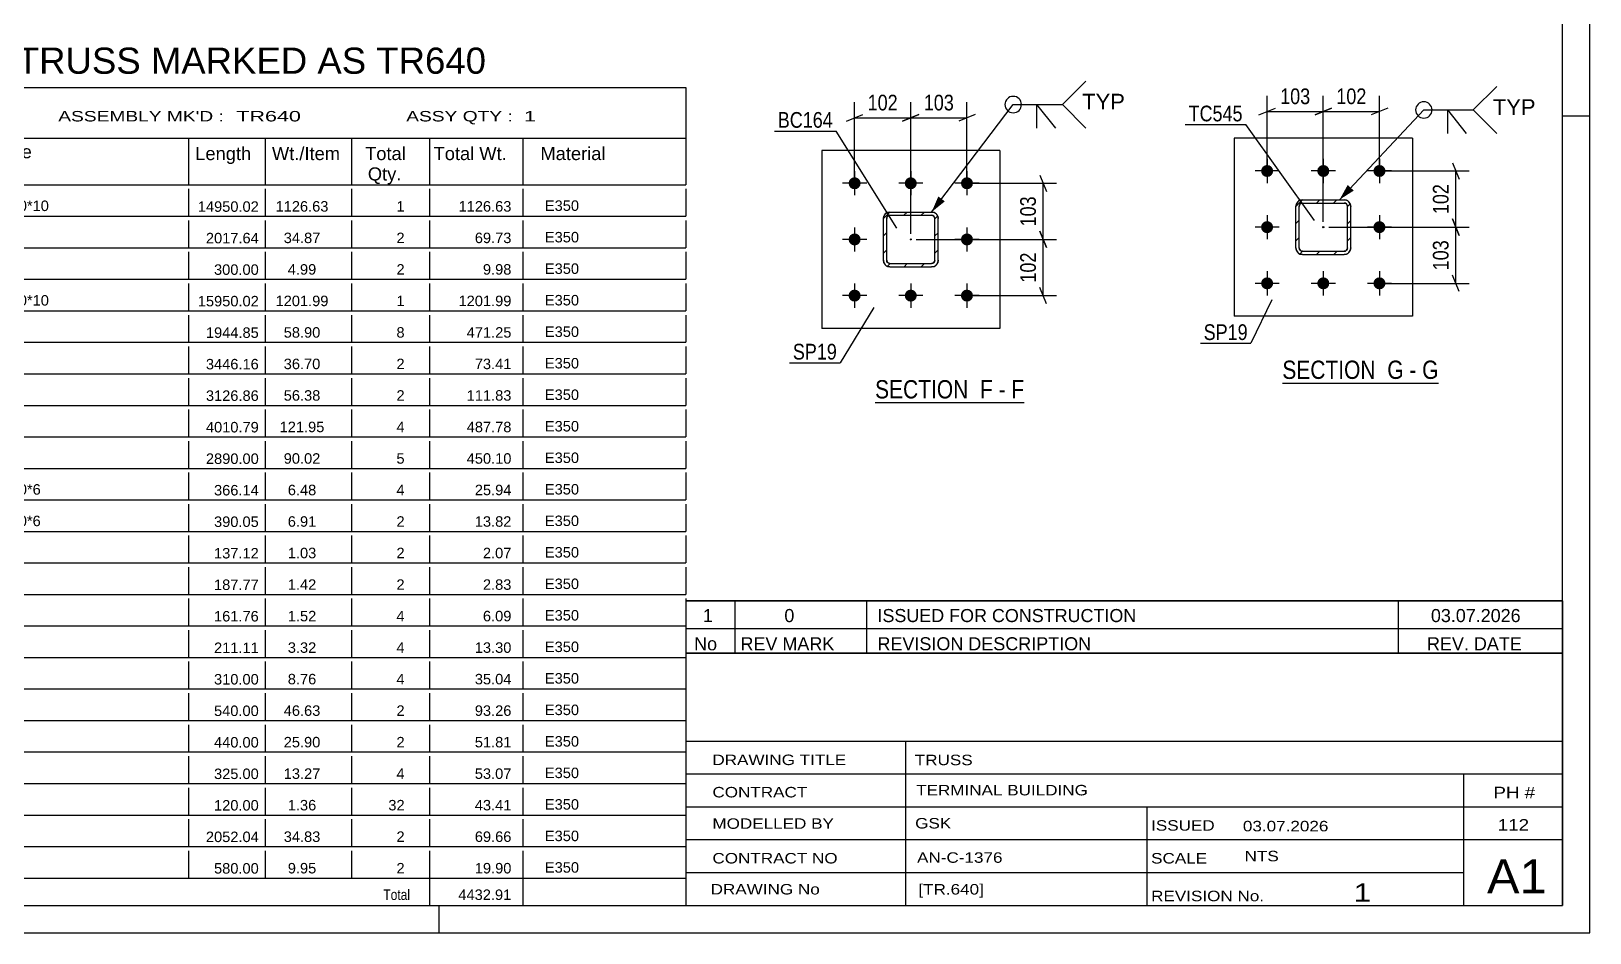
# Model space of a CAD drawing. Header units: millimetres. Extents: x -66 to 775, y -345 to 249.
# Drawn here: x 490.4 to 774.8, y -345 to -180.5 of the extents above; entities that cross this region are included whole.
import ezdxf

# ---------------------------------------------------------------- set-up
doc = ezdxf.new("R2010")
doc.units = ezdxf.units.MM
doc.linetypes.add('DXK_LINE_DOT2', pattern=[3.9198, 1.9599, -1.9599])
doc.linetypes.add('DXK_LINE_DOT3', pattern=[5.9187, 2.979, -0.9799, 0.9799, -0.9799])
doc.styles.add('Arial', font='ARIAL.TTF', dxfattribs={"height": 0.2})
doc.styles.add('Arial Bold', font='ARIALBD.TTF', dxfattribs={"height": 0.2})
doc.styles.add('Arial Narrow', font='ARIALN.TTF', dxfattribs={"height": 0.2})

# ---------------------------------------------------------------- blocks, each defined once
blk = doc.blocks.new('Unknown-761549502-25925')
at = {"color": 7, "linetype": 'Continuous'}
for p, q in [((609.82, -293.93), (609.82, -339.98)), ((609.82, -293.93), (769.82, -293.93)), ((769.82, -293.98), (769.82, -339.98)), ((609.82, -309.98), (769.82, -309.98)), ((649.96, -309.98), (649.96, -339.98)), ((609.82, -315.98), (769.82, -315.98)), ((751.82, -339.93), (751.82, -315.93)), ((609.82, -321.98), (769.82, -321.98)), ((693.96, -321.98), (693.96, -339.98)), ((609.82, -327.98), (769.82, -327.98)), ((609.82, -333.98), (751.82, -333.98)), ((609.82, -339.98), (769.82, -339.98))]:
    blk.add_line(p, q, dxfattribs=at)
at = {"color": 7, "style": 'Arial Narrow'}
for s, height, width, p in [('DRAWING TITLE', 1.9089, 1.425378, (614.7, -314.37)), ('TRUSS', 1.909, 1.425378, (651.63, -314.39)), ('CONTRACT', 1.909, 1.425378, (614.7, -320.27)), ('TERMINAL BUILDING', 1.9089, 1.425378, (651.88, -319.9)), ('MODELLED BY', 1.9089, 1.425378, (614.7, -326)), ('GSK', 1.909, 1.425378, (651.7, -325.94)), ('ISSUED', 1.909, 1.425378, (694.76, -326.34)), ('03.07.2026', 1.909, 1.425378, (711.51, -326.46)), ('CONTRACT NO', 1.9089, 1.425378, (614.7, -332.32)), ('AN-C-1376', 1.909, 1.425378, (652.05, -332.2)), ('SCALE', 1.909, 1.425378, (694.76, -332.33)), ('A1', 6.204, 1.25, (756.06, -337.78)), ('DRAWING No', 1.909, 1.425378, (614.38, -337.98)), ('[TR.640]', 1.909, 1.425378, (652.28, -337.99)), ('REVISION No.', 1.9089, 1.425378, (694.76, -339.21)), ('1', 3.34, 1.5, (731.73, -339.3))]:
    blk.add_text(s, height=height, dxfattribs=dict(at, width=width)).set_placement(p)
at = {"color": 7, "linetype": 'Continuous', "style": 'Arial Narrow'}
for s, height, width, p in [('PH #', 2.1, 1.42538, (757.22, -320.43)), ('112', 2.1, 1.42538, (758.01, -326.33)), ('NTS', 1.909, 1.425378, (711.82, -331.93))]:
    blk.add_text(s, height=height, dxfattribs=dict(at, width=width)).set_placement(p)
blk = doc.blocks.new('Unknown-761549502-1134')
at = {"color": 5, "linetype": 'Continuous'}
for p, q in [((774.82, -344.98), (774.82, 249.02)), ((769.82, -339.98), (769.82, 244.02)), ((774.82, -195.98), (769.82, -195.98)), ((-61.18, -339.98), (769.82, -339.98)), ((564.82, -344.98), (564.82, -339.98)), ((-66.18, -344.98), (774.82, -344.98))]:
    blk.add_line(p, q, dxfattribs=at)
blk = doc.blocks.new('Unknown-761549502-25923')
at = {"color": 7, "linetype": 'Continuous'}
for p, q in [((437.82, -190.73), (609.82, -190.73)), ((437.82, -201.98), (437.82, -190.73)), ((609.82, -190.73), (609.82, -201.98)), ((437.82, -199.98), (609.82, -199.98)), ((451.32, -199.98), (451.32, -208.48)), ((469.82, -199.98), (469.82, -208.48)), ((519.1, -199.98), (519.1, -208.48)), ((533.1, -199.98), (533.1, -208.48)), ((548.82, -199.98), (548.82, -208.48)), ((563.1, -199.98), (563.1, -208.48)), ((580.1, -199.98), (580.1, -208.48)), ((437.82, -201.98), (437.82, -206.98)), ((609.82, -201.98), (609.82, -208.48)), ((437.82, -206.98), (437.82, -208.48)), ((437.82, -208.48), (609.82, -208.48)), ((437.82, -209.25), (437.82, -214.23)), ((451.32, -209.25), (451.32, -214.23)), ((469.82, -209.25), (469.82, -214.23)), ((519.1, -209.25), (519.1, -214.23)), ((533.1, -209.25), (533.1, -214.23)), ((548.82, -209.25), (548.82, -214.23)), ((563.1, -209.25), (563.1, -214.23)), ((580.1, -209.25), (580.1, -214.23)), ((609.82, -209.25), (609.82, -214.23)), ((437.82, -214.23), (609.82, -214.23)), ((437.82, -215), (437.82, -219.98)), ((451.32, -215), (451.32, -219.98)), ((469.82, -215), (469.82, -219.98)), ((519.1, -215), (519.1, -219.98)), ((533.1, -215), (533.1, -219.98)), ((548.82, -215), (548.82, -219.98)), ((563.1, -215), (563.1, -219.98)), ((580.1, -215), (580.1, -219.98)), ((609.82, -215), (609.82, -219.98)), ((437.82, -219.98), (609.82, -219.98)), ((437.82, -220.75), (437.82, -225.73)), ((451.32, -220.75), (451.32, -225.73)), ((469.82, -220.75), (469.82, -225.73)), ((519.1, -220.75), (519.1, -225.73)), ((533.1, -220.75), (533.1, -225.73)), ((548.82, -220.75), (548.82, -225.73)), ((563.1, -220.75), (563.1, -225.73)), ((580.1, -220.75), (580.1, -225.73)), ((609.82, -220.75), (609.82, -225.73)), ((437.82, -225.73), (609.82, -225.73)), ((437.82, -226.5), (437.82, -231.48)), ((451.32, -226.5), (451.32, -231.48)), ((469.82, -226.5), (469.82, -231.48)), ((519.1, -226.5), (519.1, -231.48)), ((533.1, -226.5), (533.1, -231.48)), ((548.82, -226.5), (548.82, -231.48)), ((563.1, -226.5), (563.1, -231.48)), ((580.1, -226.5), (580.1, -231.48)), ((609.82, -226.5), (609.82, -231.48)), ((437.82, -231.48), (609.82, -231.48)), ((437.82, -232.25), (437.82, -237.23)), ((451.32, -232.25), (451.32, -237.23)), ((469.82, -232.25), (469.82, -237.23)), ((519.1, -232.25), (519.1, -237.23)), ((533.1, -232.25), (533.1, -237.23)), ((548.82, -232.25), (548.82, -237.23)), ((563.1, -232.25), (563.1, -237.23)), ((580.1, -232.25), (580.1, -237.23)), ((609.82, -232.25), (609.82, -237.23)), ((437.82, -237.23), (609.82, -237.23)), ((437.82, -238), (437.82, -242.98)), ((451.32, -238), (451.32, -242.98)), ((469.82, -238), (469.82, -242.98)), ((519.1, -238), (519.1, -242.98)), ((533.1, -238), (533.1, -242.98)), ((548.82, -238), (548.82, -242.98)), ((563.1, -238), (563.1, -242.98)), ((580.1, -238), (580.1, -242.98)), ((609.82, -238), (609.82, -242.98)), ((437.82, -242.98), (609.82, -242.98)), ((437.82, -243.75), (437.82, -248.73)), ((451.32, -243.75), (451.32, -248.73)), ((469.82, -243.75), (469.82, -248.73)), ((519.1, -243.75), (519.1, -248.73)), ((533.1, -243.75), (533.1, -248.73)), ((548.82, -243.75), (548.82, -248.73)), ((563.1, -243.75), (563.1, -248.73)), ((580.1, -243.75), (580.1, -248.73)), ((609.82, -243.75), (609.82, -248.73)), ((437.82, -248.73), (609.82, -248.73)), ((437.82, -249.5), (437.82, -254.48)), ((451.32, -249.5), (451.32, -254.48)), ((469.82, -249.5), (469.82, -254.48)), ((519.1, -249.5), (519.1, -254.48)), ((533.1, -249.5), (533.1, -254.48)), ((548.82, -249.5), (548.82, -254.48)), ((563.1, -249.5), (563.1, -254.48)), ((580.1, -249.5), (580.1, -254.48)), ((609.82, -249.5), (609.82, -254.48)), ((437.82, -254.48), (609.82, -254.48)), ((437.82, -255.25), (437.82, -260.23)), ((451.32, -255.25), (451.32, -260.23)), ((469.82, -255.25), (469.82, -260.23)), ((519.1, -255.25), (519.1, -260.23)), ((533.1, -255.25), (533.1, -260.23)), ((548.82, -255.25), (548.82, -260.23)), ((563.1, -255.25), (563.1, -260.23)), ((580.1, -255.25), (580.1, -260.23)), ((609.82, -255.25), (609.82, -260.23)), ((437.82, -260.23), (609.82, -260.23)), ((437.82, -261), (437.82, -265.98)), ((451.32, -261), (451.32, -265.98)), ((469.82, -261), (469.82, -265.98)), ((519.1, -261), (519.1, -265.98)), ((533.1, -261), (533.1, -265.98)), ((548.82, -261), (548.82, -265.98)), ((563.1, -261), (563.1, -265.98)), ((580.1, -261), (580.1, -265.98)), ((609.82, -261), (609.82, -265.98)), ((437.82, -265.98), (609.82, -265.98)), ((437.82, -266.75), (437.82, -271.73)), ((451.32, -266.75), (451.32, -271.73)), ((469.82, -266.75), (469.82, -271.73)), ((519.1, -266.75), (519.1, -271.73)), ((533.1, -266.75), (533.1, -271.73)), ((548.82, -266.75), (548.82, -271.73)), ((563.1, -266.75), (563.1, -271.73)), ((580.1, -266.75), (580.1, -271.73)), ((609.82, -266.75), (609.82, -271.73)), ((437.82, -271.73), (609.82, -271.73)), ((437.82, -272.5), (437.82, -277.48)), ((451.32, -272.5), (451.32, -277.48)), ((469.82, -272.5), (469.82, -277.48)), ((519.1, -272.5), (519.1, -277.48)), ((533.1, -272.5), (533.1, -277.48)), ((548.82, -272.5), (548.82, -277.48)), ((563.1, -272.5), (563.1, -277.48)), ((580.1, -272.5), (580.1, -277.48)), ((609.82, -272.5), (609.82, -277.48)), ((437.82, -277.48), (609.82, -277.48)), ((437.82, -278.25), (437.82, -283.23)), ((451.32, -278.25), (451.32, -283.23)), ((469.82, -278.25), (469.82, -283.23)), ((519.1, -278.25), (519.1, -283.23)), ((533.1, -278.25), (533.1, -283.23)), ((548.82, -278.25), (548.82, -283.23)), ((563.1, -278.25), (563.1, -283.23)), ((580.1, -278.25), (580.1, -283.23)), ((609.82, -278.25), (609.82, -283.23)), ((437.82, -283.23), (609.82, -283.23)), ((437.82, -284), (437.82, -288.98)), ((451.32, -284), (451.32, -288.98)), ((469.82, -284), (469.82, -288.98)), ((519.1, -284), (519.1, -288.98)), ((533.1, -284), (533.1, -288.98)), ((548.82, -284), (548.82, -288.98)), ((563.1, -284), (563.1, -288.98)), ((580.1, -284), (580.1, -288.98)), ((609.82, -284), (609.82, -288.98)), ((437.82, -288.98), (609.82, -288.98)), ((437.82, -289.75), (437.82, -294.73)), ((451.32, -289.75), (451.32, -294.73)), ((469.82, -289.75), (469.82, -294.73)), ((519.1, -289.75), (519.1, -294.73)), ((533.1, -289.75), (533.1, -294.73)), ((548.82, -289.75), (548.82, -294.73)), ((563.1, -289.75), (563.1, -294.73)), ((580.1, -289.75), (580.1, -294.73)), ((609.82, -289.75), (609.82, -294.73)), ((437.82, -294.73), (609.82, -294.73)), ((437.82, -295.5), (437.82, -300.48)), ((451.32, -295.5), (451.32, -300.48)), ((469.82, -295.5), (469.82, -300.48)), ((519.1, -295.5), (519.1, -300.48)), ((533.1, -295.5), (533.1, -300.48)), ((548.82, -295.5), (548.82, -300.48)), ((563.1, -295.5), (563.1, -300.48)), ((580.1, -295.5), (580.1, -300.48)), ((609.82, -295.5), (609.82, -300.48)), ((437.82, -300.48), (609.82, -300.48)), ((437.82, -301.25), (437.82, -306.23)), ((451.32, -301.25), (451.32, -306.23)), ((469.82, -301.25), (469.82, -306.23)), ((519.1, -301.25), (519.1, -306.23)), ((533.1, -301.25), (533.1, -306.23)), ((548.82, -301.25), (548.82, -306.23)), ((563.1, -301.25), (563.1, -306.23)), ((580.1, -301.25), (580.1, -306.23)), ((609.82, -301.25), (609.82, -306.23)), ((437.82, -306.23), (609.82, -306.23)), ((437.82, -307), (437.82, -311.98)), ((451.32, -307), (451.32, -311.98)), ((469.82, -307), (469.82, -311.98)), ((519.1, -307), (519.1, -311.98)), ((533.1, -307), (533.1, -311.98)), ((548.82, -307), (548.82, -311.98)), ((563.1, -307), (563.1, -311.98)), ((580.1, -307), (580.1, -311.98)), ((609.82, -307), (609.82, -311.98)), ((437.82, -311.98), (609.82, -311.98)), ((437.82, -312.75), (437.82, -317.73)), ((451.32, -312.75), (451.32, -317.73)), ((469.82, -312.75), (469.82, -317.73)), ((519.1, -312.75), (519.1, -317.73)), ((533.1, -312.75), (533.1, -317.73)), ((548.82, -312.75), (548.82, -317.73)), ((563.1, -312.75), (563.1, -317.73)), ((580.1, -312.75), (580.1, -317.73)), ((609.82, -312.75), (609.82, -317.73)), ((437.82, -317.73), (609.82, -317.73)), ((437.82, -318.5), (437.82, -323.48)), ((451.32, -318.5), (451.32, -323.48)), ((469.82, -318.5), (469.82, -323.48)), ((519.1, -318.5), (519.1, -323.48)), ((533.1, -318.5), (533.1, -323.48)), ((548.82, -318.5), (548.82, -323.48)), ((563.1, -318.5), (563.1, -323.48)), ((580.1, -318.5), (580.1, -323.48)), ((609.82, -318.5), (609.82, -323.48)), ((437.82, -323.48), (609.82, -323.48)), ((437.82, -324.25), (437.82, -329.23)), ((451.32, -324.25), (451.32, -329.23)), ((469.82, -324.25), (469.82, -329.23)), ((519.1, -324.25), (519.1, -329.23)), ((533.1, -324.25), (533.1, -329.23)), ((548.82, -324.25), (548.82, -329.23)), ((563.1, -324.25), (563.1, -329.23)), ((580.1, -324.25), (580.1, -329.23)), ((609.82, -324.25), (609.82, -329.23)), ((437.82, -329.23), (609.82, -329.23)), ((437.82, -330), (437.82, -334.98)), ((451.32, -330), (451.32, -334.98)), ((469.82, -330), (469.82, -334.98)), ((519.1, -330), (519.1, -334.98)), ((533.1, -330), (533.1, -334.98)), ((548.82, -330), (548.82, -334.98)), ((563.1, -330), (563.1, -334.98)), ((580.1, -330), (580.1, -334.98)), ((609.82, -330), (609.82, -334.98)), ((437.82, -334.98), (609.82, -334.98)), ((437.82, -334.98), (609.82, -334.98)), ((437.82, -334.98), (437.82, -339.98)), ((563.1, -334.98), (563.1, -339.98)), ((580.1, -334.98), (580.1, -339.98)), ((609.82, -334.98), (609.82, -339.98)), ((437.82, -339.98), (609.82, -339.98))]:
    blk.add_line(p, q, dxfattribs=at)
at = {"color": 7}
for s, height, style, p in [('BILL OF MATERIALS', 3.3405, 'Arial Bold', (439.97, -196.42)), ('Profile Size', 2.3877, 'Arial', (473.63, -203.65)), ('Mark', 2.388, 'Arial', (439.66, -207.48))]:
    blk.add_text(s, height=height, dxfattribs=dict(at, style=style)).set_placement(p)
at = {"color": 7, "linetype": 'Continuous', "style": 'Arial Narrow'}
for s, height, width, p in [("ASSEMBLY MK'D :", 1.9089, 1.6, (495.32, -196.93)), ('TR640', 1.909, 1.794707, (527.82, -196.93)), ('ASSY QTY :', 1.909, 1.6, (558.82, -196.93)), ('1', 1.91, 1.794707, (580.32, -196.93))]:
    blk.add_text(s, height=height, dxfattribs=dict(at, width=width)).set_placement(p)
at = {"color": 7, "linetype": 'Continuous'}
for s, height, style, p in [('Item', 2.388, 'Arial', (439.57, -203.98)), ('Qty./', 2.388, 'Arial', (452.32, -203.98)), ('Length', 2.388, 'Arial', (520.32, -203.98)), ('Wt./Item', 2.388, 'Arial', (534.32, -203.98)), ('Total', 2.388, 'Arial', (551.32, -203.98)), ('Total Wt.', 2.388, 'Arial', (563.82, -203.98)), ('Material', 2.388, 'Arial', (583.32, -203.98)), ('Assembly', 2.388, 'Arial', (452.32, -207.7)), ('Qty.', 2.388, 'Arial', (551.82, -207.7)), ('TR640', 1.91, 'Arial', (440.32, -213.38)), ('1', 1.91, 'Arial', (455.13, -213.38)), ('RHS300*200*10', 1.9102, 'Arial', (474.03, -213.28)), ('14950.02', 1.91, 'Arial', (520.79, -213.42)), ('1126.63', 1.91, 'Arial', (534.98, -213.38)), ('1', 1.91, 'Arial', (557.04, -213.38)), ('1126.63', 1.91, 'Arial', (568.37, -213.38)), ('E350', 1.91, 'Arial', (584.13, -213.25)), ('BC80', 1.91, 'Arial', (440.32, -219.13)), ('2', 1.91, 'Arial', (455.13, -219.13)), ('SHS100*6', 1.91, 'Arial', (474.03, -219.03)), ('2017.64', 1.91, 'Arial', (522.27, -219.17)), ('34.87', 1.91, 'Arial', (536.47, -219.13)), ('2', 1.91, 'Arial', (557.04, -219.13)), ('69.73', 1.91, 'Arial', (571.34, -219.13)), ('E350', 1.91, 'Arial', (584.13, -219)), ('BC164', 1.91, 'Arial', (440.32, -224.88)), ('2', 1.91, 'Arial', (455.13, -224.88)), ('SHS100*6', 1.91, 'Arial', (474.03, -224.78)), ('300.00', 1.91, 'Arial', (523.75, -224.92)), ('4.99', 1.91, 'Arial', (537.21, -224.88)), ('2', 1.91, 'Arial', (557.04, -224.88)), ('9.98', 1.91, 'Arial', (572.82, -224.88)), ('E350', 1.91, 'Arial', (584.13, -224.75)), ('BC407', 1.91, 'Arial', (440.32, -230.63)), ('1', 1.91, 'Arial', (455.13, -230.63)), ('RHS300*200*10', 1.9102, 'Arial', (474.03, -230.53)), ('15950.02', 1.91, 'Arial', (520.79, -230.67)), ('1201.99', 1.91, 'Arial', (534.98, -230.63)), ('1', 1.91, 'Arial', (557.04, -230.63)), ('1201.99', 1.91, 'Arial', (568.37, -230.63)), ('E350', 1.91, 'Arial', (584.13, -230.5)), ('M105', 1.91, 'Arial', (440.32, -236.38)), ('8', 1.91, 'Arial', (455.13, -236.38)), ('SHS132*8', 1.91, 'Arial', (474.03, -236.28)), ('1944.85', 1.91, 'Arial', (522.27, -236.42)), ('58.90', 1.91, 'Arial', (536.47, -236.38)), ('8', 1.91, 'Arial', (557.04, -236.38)), ('471.25', 1.91, 'Arial', (569.86, -236.38)), ('E350', 1.91, 'Arial', (584.13, -236.25)), ('M404', 1.91, 'Arial', (440.32, -242.13)), ('2', 1.91, 'Arial', (455.13, -242.13)), ('SHS91.5*4', 1.91, 'Arial', (474.03, -242.03)), ('3446.16', 1.91, 'Arial', (522.27, -242.17)), ('36.70', 1.91, 'Arial', (536.47, -242.13)), ('2', 1.91, 'Arial', (557.04, -242.13)), ('73.41', 1.91, 'Arial', (571.34, -242.13)), ('E350', 1.91, 'Arial', (584.13, -242)), ('M830', 1.91, 'Arial', (440.32, -247.88)), ('2', 1.91, 'Arial', (455.13, -247.88)), ('SHS100*6', 1.91, 'Arial', (474.03, -247.78)), ('3126.86', 1.91, 'Arial', (522.27, -247.92)), ('56.38', 1.91, 'Arial', (536.47, -247.88)), ('2', 1.91, 'Arial', (557.04, -247.88)), ('111.83', 1.91, 'Arial', (569.86, -247.88)), ('E350', 1.91, 'Arial', (584.13, -247.75)), ('M982', 1.91, 'Arial', (440.32, -253.63)), ('4', 1.91, 'Arial', (455.13, -253.63)), ('SHS132*8', 1.91, 'Arial', (474.03, -253.53)), ('4010.79', 1.91, 'Arial', (522.27, -253.67)), ('121.95', 1.91, 'Arial', (535.72, -253.63)), ('4', 1.91, 'Arial', (557.04, -253.63)), ('487.78', 1.91, 'Arial', (569.86, -253.63)), ('E350', 1.91, 'Arial', (584.13, -253.5)), ('M1304', 1.91, 'Arial', (440.32, -259.38)), ('5', 1.91, 'Arial', (455.13, -259.38)), ('SHS132*8', 1.91, 'Arial', (474.03, -259.28)), ('2890.00', 1.91, 'Arial', (522.27, -259.42)), ('90.02', 1.91, 'Arial', (536.47, -259.38)), ('5', 1.91, 'Arial', (557.04, -259.38)), ('450.10', 1.91, 'Arial', (569.86, -259.38)), ('E350', 1.91, 'Arial', (584.13, -259.25)), ('M1353', 1.91, 'Arial', (440.32, -265.13)), ('4', 1.91, 'Arial', (455.13, -265.13)), ('RHS100*100*6', 1.9102, 'Arial', (474.03, -265.03)), ('366.14', 1.91, 'Arial', (523.75, -265.17)), ('6.48', 1.91, 'Arial', (537.21, -265.13)), ('4', 1.91, 'Arial', (557.04, -265.13)), ('25.94', 1.91, 'Arial', (571.34, -265.13)), ('E350', 1.91, 'Arial', (584.13, -265)), ('M1439', 1.91, 'Arial', (440.32, -270.88)), ('2', 1.91, 'Arial', (455.13, -270.88)), ('RHS100*100*6', 1.9102, 'Arial', (474.03, -270.78)), ('390.05', 1.91, 'Arial', (523.75, -270.92)), ('6.91', 1.91, 'Arial', (537.21, -270.88)), ('2', 1.91, 'Arial', (557.04, -270.88)), ('13.82', 1.91, 'Arial', (571.34, -270.88)), ('E350', 1.91, 'Arial', (584.13, -270.75)), ('PL90', 1.91, 'Arial', (440.32, -276.63)), ('2', 1.91, 'Arial', (455.13, -276.63)), ('PL8*120', 1.91, 'Arial', (474.03, -276.53)), ('137.12', 1.91, 'Arial', (523.75, -276.67)), ('1.03', 1.91, 'Arial', (537.21, -276.63)), ('2', 1.91, 'Arial', (557.04, -276.63)), ('2.07', 1.91, 'Arial', (572.82, -276.63)), ('E350', 1.91, 'Arial', (584.13, -276.5)), ('PL91', 1.91, 'Arial', (440.32, -282.39)), ('2', 1.91, 'Arial', (455.13, -282.39)), ('PL8*120', 1.91, 'Arial', (474.03, -282.29)), ('187.77', 1.91, 'Arial', (523.75, -282.42)), ('1.42', 1.91, 'Arial', (537.21, -282.39)), ('2', 1.91, 'Arial', (557.04, -282.39)), ('2.83', 1.91, 'Arial', (572.82, -282.39)), ('E350', 1.91, 'Arial', (584.13, -282.25)), ('PL258', 1.91, 'Arial', (440.32, -288.14)), ('4', 1.91, 'Arial', (455.13, -288.14)), ('PL10*120', 1.91, 'Arial', (474.03, -288.04)), ('161.76', 1.91, 'Arial', (523.75, -288.17)), ('1.52', 1.91, 'Arial', (537.21, -288.14)), ('4', 1.91, 'Arial', (557.04, -288.14)), ('6.09', 1.91, 'Arial', (572.82, -288.14)), ('E350', 1.91, 'Arial', (584.13, -288)), ('PL378', 1.91, 'Arial', (440.32, -293.89)), ('4', 1.91, 'Arial', (455.13, -293.89)), ('PL12*167', 1.91, 'Arial', (474.03, -293.79)), ('211.11', 1.91, 'Arial', (523.75, -293.92)), ('3.32', 1.91, 'Arial', (537.21, -293.89)), ('4', 1.91, 'Arial', (557.04, -293.89)), ('13.30', 1.91, 'Arial', (571.34, -293.89)), ('E350', 1.91, 'Arial', (584.13, -293.75)), ('PL581', 1.91, 'Arial', (440.32, -299.64)), ('4', 1.91, 'Arial', (455.13, -299.64)), ('PL12*300', 1.91, 'Arial', (474.03, -299.54)), ('310.00', 1.91, 'Arial', (523.75, -299.67)), ('8.76', 1.91, 'Arial', (537.21, -299.64)), ('4', 1.91, 'Arial', (557.04, -299.64)), ('35.04', 1.91, 'Arial', (571.34, -299.64)), ('E350', 1.91, 'Arial', (584.13, -299.5)), ('SP5', 1.91, 'Arial', (440.32, -305.39)), ('2', 1.91, 'Arial', (455.13, -305.39)), ('PL25*440', 1.91, 'Arial', (474.03, -305.29)), ('540.00', 1.91, 'Arial', (523.75, -305.42)), ('46.63', 1.91, 'Arial', (536.47, -305.39)), ('2', 1.91, 'Arial', (557.04, -305.39)), ('93.26', 1.91, 'Arial', (571.34, -305.39)), ('E350', 1.91, 'Arial', (584.13, -305.25)), ('SP6', 1.91, 'Arial', (440.32, -311.14)), ('2', 1.91, 'Arial', (455.13, -311.14)), ('PL25*300', 1.91, 'Arial', (474.03, -311.04)), ('440.00', 1.91, 'Arial', (523.75, -311.17)), ('25.90', 1.91, 'Arial', (536.47, -311.14)), ('2', 1.91, 'Arial', (557.04, -311.14)), ('51.81', 1.91, 'Arial', (571.34, -311.14)), ('E350', 1.91, 'Arial', (584.13, -311)), ('SP19', 1.91, 'Arial', (440.32, -316.89)), ('4', 1.91, 'Arial', (455.13, -316.89)), ('PL16*325', 1.91, 'Arial', (474.03, -316.79)), ('325.00', 1.91, 'Arial', (523.75, -316.92)), ('13.27', 1.91, 'Arial', (536.47, -316.89)), ('4', 1.91, 'Arial', (557.04, -316.89)), ('53.07', 1.91, 'Arial', (571.34, -316.89)), ('E350', 1.91, 'Arial', (584.13, -316.75)), ('ST5', 1.91, 'Arial', (440.32, -322.64)), ('32', 1.91, 'Arial', (455.13, -322.64)), ('PL12*120', 1.91, 'Arial', (474.03, -322.54)), ('120.00', 1.91, 'Arial', (523.75, -322.67)), ('1.36', 1.91, 'Arial', (537.21, -322.64)), ('32', 1.91, 'Arial', (555.56, -322.64)), ('43.41', 1.91, 'Arial', (571.34, -322.64)), ('E350', 1.91, 'Arial', (584.13, -322.5)), ('TC107', 1.91, 'Arial', (440.32, -328.39)), ('2', 1.91, 'Arial', (455.13, -328.39)), ('SHS100*6', 1.91, 'Arial', (474.03, -328.29)), ('2052.04', 1.91, 'Arial', (522.27, -328.42)), ('34.83', 1.91, 'Arial', (536.47, -328.39)), ('2', 1.91, 'Arial', (557.04, -328.39)), ('69.66', 1.91, 'Arial', (571.34, -328.39)), ('E350', 1.91, 'Arial', (584.13, -328.25)), ('TC545', 1.91, 'Arial', (440.32, -334.14)), ('2', 1.91, 'Arial', (455.13, -334.14)), ('SHS100*6', 1.91, 'Arial', (474.03, -334.04)), ('580.00', 1.91, 'Arial', (523.75, -334.17)), ('9.95', 1.91, 'Arial', (537.21, -334.14)), ('2', 1.91, 'Arial', (557.04, -334.14)), ('19.90', 1.91, 'Arial', (571.34, -334.14)), ('E350', 1.91, 'Arial', (584.13, -334)), ('Total', 1.909, 'Arial Narrow', (554.65, -338.98)), ('4432.91', 1.91, 'Arial', (568.34, -338.98))]:
    blk.add_text(s, height=height, dxfattribs=dict(at, style=style)).set_placement(p)
blk = doc.blocks.new('Unknown-761549502-25924')
at = {"color": 2, "linetype": 'Continuous'}
blk.add_line((463.82, -190.73), (581.32, -190.73), dxfattribs=at)
at = {"color": 7, "style": 'Arial'}
blk.add_text('ONE-TRUSS MARKED AS TR640', height=4.7754, dxfattribs=at).set_placement((471.08, -188.23))
blk = doc.blocks.new('Unknown-761549502-25926')
at = {"color": 7, "linetype": 'Continuous'}
for p, q in [((609.82, -284.43), (769.82, -284.43)), ((769.82, -284.43), (609.82, -284.43)), ((609.82, -284.43), (609.82, -289.43)), ((618.82, -284.43), (618.82, -289.43)), ((642.82, -284.43), (642.82, -289.43)), ((739.82, -284.43), (739.82, -289.43)), ((769.82, -284.43), (769.82, -289.43)), ((609.82, -289.43), (769.82, -289.43)), ((609.82, -289.43), (609.82, -293.93)), ((609.82, -289.43), (769.82, -289.43)), ((618.82, -289.43), (618.82, -293.93)), ((642.82, -289.43), (642.82, -293.93)), ((739.82, -289.43), (739.82, -293.93)), ((769.82, -289.43), (769.82, -293.93)), ((769.82, -293.93), (609.82, -293.93))]:
    blk.add_line(p, q, dxfattribs=at)
at = {"color": 7, "linetype": 'Continuous', "style": 'Arial Narrow'}
for s, height, width, p in [('1', 2.39, 1.196471, (612.98, -288.28)), ('0', 2.39, 1.196471, (627.83, -288.28)), ('ISSUED FOR CONSTRUCTION', 2.3861, 1.196471, (644.82, -288.28)), ('03.07.2026', 2.386, 1.196471, (745.82, -288.28)), ('No', 2.386, 1.2, (611.36, -293.43)), ('REV MARK', 2.386, 1.2, (619.82, -293.43)), ('REVISION DESCRIPTION', 2.3861, 1.2, (644.82, -293.43)), ('REV. DATE', 2.386, 1.2, (745.1, -293.43))]:
    blk.add_text(s, height=height, dxfattribs=dict(at, width=width)).set_placement(p)
blk = doc.blocks.new('Unknown-761549502-16 - 24305')
at = {"color": 6, "linetype": 'Continuous'}
blk.add_line((644.39, -248.22), (671.6, -248.22), dxfattribs=at)
at = {"color": 0, "linetype": 'Continuous'}
blk.add_wipeout([(662.49, -247.47), (662.49, -243.97), (644.39, -243.97), (644.39, -247.47)], dxfattribs=at)
at = {"color": 7, "linetype": 'Continuous', "style": 'Arial Narrow'}
blk.add_text('SECTION ', height=3.34, dxfattribs=at).set_placement((644.39, -247.47))
at = {"color": 0, "linetype": 'Continuous'}
blk.add_wipeout([(665.89, -247.47), (665.89, -243.97), (663.54, -243.97), (663.54, -247.47)], dxfattribs=at)
blk.add_wipeout([(668.21, -247.47), (668.21, -243.97), (666.94, -243.97), (666.94, -247.47)], dxfattribs=at)
at = {"color": 7, "linetype": 'Continuous', "style": 'Arial Narrow'}
blk.add_text('F', height=3.34, dxfattribs=at).set_placement((663.54, -247.47))
at = {"color": 0, "linetype": 'Continuous'}
blk.add_wipeout([(671.6, -247.47), (671.6, -243.97), (669.26, -243.97), (669.26, -247.47)], dxfattribs=at)
at = {"color": 7, "linetype": 'Continuous', "style": 'Arial Narrow'}
for s, p in [('F', (669.26, -247.47)), ('-', (666.94, -247.47))]:
    blk.add_text(s, height=3.34, dxfattribs=at).set_placement(p)
blk = doc.blocks.new('Unknown-761549502-17 - 24646')
at = {"color": 6, "linetype": 'Continuous'}
blk.add_line((718.71, -244.66), (747.21, -244.66), dxfattribs=at)
at = {"color": 0, "linetype": 'Continuous'}
blk.add_wipeout([(736.81, -243.91), (736.81, -240.41), (718.71, -240.41), (718.71, -243.91)], dxfattribs=at)
at = {"color": 7, "linetype": 'Continuous', "style": 'Arial Narrow'}
blk.add_text('SECTION ', height=3.34, dxfattribs=at).set_placement((718.71, -243.91))
at = {"color": 0, "linetype": 'Continuous'}
blk.add_wipeout([(740.85, -243.91), (740.85, -240.41), (737.86, -240.41), (737.86, -243.91)], dxfattribs=at)
blk.add_wipeout([(743.17, -243.91), (743.17, -240.41), (741.9, -240.41), (741.9, -243.91)], dxfattribs=at)
at = {"color": 7, "linetype": 'Continuous', "style": 'Arial Narrow'}
blk.add_text('G', height=3.34, dxfattribs=at).set_placement((737.86, -243.91))
at = {"color": 0, "linetype": 'Continuous'}
blk.add_wipeout([(747.21, -243.91), (747.21, -240.41), (744.22, -240.41), (744.22, -243.91)], dxfattribs=at)
at = {"color": 7, "linetype": 'Continuous', "style": 'Arial Narrow'}
for s, p in [('G', (744.22, -243.91)), ('-', (741.9, -243.91))]:
    blk.add_text(s, height=3.34, dxfattribs=at).set_placement(p)
blk = doc.blocks.new('Part-761549502-24338 - 24305')
at = {"linetype": 'Continuous'}
h = blk.add_hatch(dxfattribs=at)
h.set_pattern_fill('', scale=0.7, style=0, pattern_type=0)
h.set_pattern_definition([(45, (647.1003, -213.4582), (-1.57154, 1.57154), [])])
h.paths.add_polyline_path([(654.7, -213.46), (647.1, -213.46), (646.64, -213.55), (646.25, -213.81), (645.99, -214.2), (645.9, -214.66), (645.9, -222.26), (645.99, -222.72), (646.25, -223.11), (646.64, -223.37), (647.1, -223.46), (654.7, -223.46), (655.16, -223.37), (655.55, -223.11), (655.81, -222.72), (655.9, -222.26), (655.9, -214.66), (655.81, -214.2), (655.55, -213.81), (655.16, -213.55)])
h.paths.add_polyline_path([(655.25, -214.43), (655.3, -214.66), (655.3, -222.26), (655.25, -222.49), (655.12, -222.68), (654.93, -222.81), (654.7, -222.86), (647.1, -222.86), (646.87, -222.81), (646.68, -222.68), (646.55, -222.49), (646.5, -222.26), (646.5, -214.66), (646.55, -214.43), (646.68, -214.23), (646.87, -214.1), (647.1, -214.06), (654.7, -214.06), (654.93, -214.1), (655.12, -214.23)])
blk.add_hatch(color=30, dxfattribs=at).paths.add_polyline_path([(650.9, -218.56, -1), (650.9, -218.36, -1)])
at = {"color": 7, "linetype": 'DXK_LINE_DOT2'}
for p, q in [((645.9, -214.66), (645.99, -214.2)), ((645.9, -222.26), (645.9, -214.66)), ((646.55, -214.43), (646.5, -214.66)), ((646.5, -222.26), (646.5, -214.66)), ((646.68, -214.23), (646.55, -214.43)), ((646.64, -213.55), (647.1, -213.46)), ((646.87, -214.1), (646.68, -214.23)), ((647.1, -214.06), (646.87, -214.1)), ((647.1, -213.46), (654.7, -213.46)), ((647.1, -214.06), (654.7, -214.06)), ((654.7, -213.46), (655.16, -213.55)), ((654.93, -214.1), (654.7, -214.06)), ((655.12, -214.23), (654.93, -214.1)), ((655.25, -214.43), (655.12, -214.23)), ((655.3, -214.66), (655.25, -214.43)), ((655.3, -222.26), (655.3, -214.66)), ((655.81, -214.2), (655.9, -214.66)), ((655.9, -222.26), (655.9, -214.66)), ((645.99, -222.72), (645.9, -222.26)), ((646.5, -222.26), (646.55, -222.49)), ((646.55, -222.49), (646.68, -222.68)), ((647.1, -223.46), (646.64, -223.37)), ((646.68, -222.68), (646.87, -222.81)), ((646.87, -222.81), (647.1, -222.86)), ((647.1, -222.86), (654.7, -222.86)), ((647.1, -223.46), (654.7, -223.46)), ((654.7, -222.86), (654.93, -222.81)), ((655.16, -223.37), (654.7, -223.46)), ((654.93, -222.81), (655.12, -222.68)), ((655.12, -222.68), (655.25, -222.49)), ((655.25, -222.49), (655.3, -222.26)), ((655.9, -222.26), (655.81, -222.72))]:
    blk.add_line(p, q, dxfattribs=at)
at = {"color": 2, "linetype": 'Continuous'}
for p, q in [((645.99, -214.2), (645.9, -214.66)), ((645.9, -222.26), (645.9, -214.66)), ((646.5, -214.66), (646.55, -214.43)), ((646.5, -222.26), (646.5, -214.66)), ((646.55, -214.43), (646.68, -214.23)), ((647.1, -213.46), (646.64, -213.55)), ((646.68, -214.23), (646.87, -214.1)), ((646.87, -214.1), (647.1, -214.06)), ((647.1, -213.46), (654.7, -213.46)), ((647.1, -214.06), (654.7, -214.06)), ((655.16, -213.55), (654.7, -213.46)), ((654.7, -214.06), (654.93, -214.1)), ((654.93, -214.1), (655.12, -214.23)), ((655.12, -214.23), (655.25, -214.43)), ((655.25, -214.43), (655.3, -214.66)), ((655.3, -222.26), (655.3, -214.66)), ((655.9, -214.66), (655.81, -214.2)), ((655.9, -222.26), (655.9, -214.66)), ((645.9, -222.26), (645.99, -222.72)), ((646.55, -222.49), (646.5, -222.26)), ((646.68, -222.68), (646.55, -222.49)), ((646.64, -223.37), (647.1, -223.46)), ((646.87, -222.81), (646.68, -222.68)), ((647.1, -222.86), (646.87, -222.81)), ((647.1, -222.86), (654.7, -222.86)), ((647.1, -223.46), (654.7, -223.46)), ((654.93, -222.81), (654.7, -222.86)), ((654.7, -223.46), (655.16, -223.37)), ((655.12, -222.68), (654.93, -222.81)), ((655.25, -222.49), (655.12, -222.68)), ((655.3, -222.26), (655.25, -222.49)), ((655.81, -222.72), (655.9, -222.26))]:
    blk.add_line(p, q, dxfattribs=at)
at = {"color": 7, "linetype": 'DXK_LINE_DOT3'}
blk.add_line((650.9, -218.46), (650.9, -218.46), dxfattribs=at)
at = {"color": 30, "linetype": 'DXK_LINE_DOT3'}
blk.add_line((650.9, -218.46), (650.9, -218.46), dxfattribs=at)
at = {"color": 30, "linetype": 'Continuous'}
blk.add_circle((650.9, -218.46), 0.1, dxfattribs=at)
at = {"color": 7, "linetype": 'DXK_LINE_DOT2'}
for centre, start, end in [((647.1, -214.66), 112.5, 157.5), ((654.7, -214.66), 22.5, 67.5), ((647.1, -222.26), 202.5, 247.5), ((654.7, -222.26), 292.5, 337.5)]:
    blk.add_arc(centre, 1.2, start, end, dxfattribs=at)
at = {"color": 2, "linetype": 'Continuous'}
for centre, start, end in [((647.1, -214.66), 112.5, 157.5), ((654.7, -214.66), 22.5, 67.5), ((647.1, -222.26), 202.5, 247.5), ((654.7, -222.26), 292.5, 337.5)]:
    blk.add_arc(centre, 1.2, start, end, dxfattribs=at)
blk = doc.blocks.new('Part-761549502-24340 - 24305')
at = {"color": 2, "linetype": 'Continuous'}
for p, q in [((667.15, -202.21), (634.65, -202.21)), ((634.65, -202.21), (634.65, -234.71)), ((667.15, -202.21), (667.15, -234.71)), ((667.15, -234.71), (634.65, -234.71))]:
    blk.add_line(p, q, dxfattribs=at)
blk = doc.blocks.new('Bolt-761549502-24408 - 24305')
at = {"linetype": 'Continuous'}
for points in [[(640.65, -209.31, -1), (640.65, -207.11, -1)], [(650.9, -209.31, -1), (650.9, -207.11, -1)], [(661.15, -209.31, -1), (661.15, -207.11, -1)], [(640.65, -219.56, -1), (640.65, -217.36, -1)], [(661.15, -219.56, -1), (661.15, -217.36, -1)], [(640.65, -229.81, -1), (640.65, -227.61, -1)], [(650.9, -229.81, -1), (650.9, -227.61, -1)], [(661.15, -229.81, -1), (661.15, -227.61, -1)]]:
    blk.add_hatch(color=1, dxfattribs=at).paths.add_polyline_path(points)
at = {"color": 1, "linetype": 'Continuous'}
for p, q in [((640.65, -206.01), (640.65, -210.41)), ((650.9, -206.01), (650.9, -210.41)), ((661.15, -206.01), (661.15, -210.41)), ((642.85, -208.21), (638.45, -208.21)), ((653.1, -208.21), (648.7, -208.21)), ((663.35, -208.21), (658.95, -208.21)), ((642.85, -218.46), (638.45, -218.46)), ((640.65, -216.26), (640.65, -220.66)), ((663.35, -218.46), (658.95, -218.46)), ((661.15, -216.26), (661.15, -220.66)), ((640.65, -226.51), (640.65, -230.91)), ((650.9, -226.51), (650.9, -230.91)), ((661.15, -226.51), (661.15, -230.91)), ((642.85, -228.71), (638.45, -228.71)), ((653.1, -228.71), (648.7, -228.71)), ((663.35, -228.71), (658.95, -228.71))]:
    blk.add_line(p, q, dxfattribs=at)
blk = doc.blocks.new('Part-761549502-24678 - 24646')
at = {"linetype": 'Continuous'}
h = blk.add_hatch(dxfattribs=at)
h.set_pattern_fill('', scale=0.7, style=0, pattern_type=0)
h.set_pattern_definition([(45, (722.3813, -211.2187), (-1.57154, 1.57154), [])])
h.paths.add_polyline_path([(729.98, -211.22), (722.38, -211.22), (721.92, -211.31), (721.53, -211.57), (721.27, -211.96), (721.18, -212.42), (721.18, -220.02), (721.27, -220.48), (721.53, -220.87), (721.92, -221.13), (722.38, -221.22), (729.98, -221.22), (730.44, -221.13), (730.83, -220.87), (731.09, -220.48), (731.18, -220.02), (731.18, -212.42), (731.09, -211.96), (730.83, -211.57), (730.44, -211.31)])
h.paths.add_polyline_path([(730.54, -212.19), (730.58, -212.42), (730.58, -220.02), (730.54, -220.25), (730.41, -220.44), (730.21, -220.57), (729.98, -220.62), (722.38, -220.62), (722.15, -220.57), (721.96, -220.44), (721.83, -220.25), (721.78, -220.02), (721.78, -212.42), (721.83, -212.19), (721.96, -211.99), (722.15, -211.86), (722.38, -211.82), (729.98, -211.82), (730.21, -211.86), (730.41, -211.99)])
blk.add_hatch(color=30, dxfattribs=at).paths.add_polyline_path([(726.18, -216.32, -1), (726.18, -216.12, -1)])
at = {"color": 7, "linetype": 'DXK_LINE_DOT2'}
for p, q in [((721.18, -212.42), (721.27, -211.96)), ((721.18, -220.02), (721.18, -212.42)), ((721.83, -212.19), (721.78, -212.42)), ((721.78, -220.02), (721.78, -212.42)), ((721.96, -211.99), (721.83, -212.19)), ((721.92, -211.31), (722.38, -211.22)), ((722.15, -211.86), (721.96, -211.99)), ((722.38, -211.82), (722.15, -211.86)), ((722.38, -211.22), (729.98, -211.22)), ((722.38, -211.82), (729.98, -211.82)), ((729.98, -211.22), (730.44, -211.31)), ((730.21, -211.86), (729.98, -211.82)), ((730.41, -211.99), (730.21, -211.86)), ((730.54, -212.19), (730.41, -211.99)), ((730.58, -212.42), (730.54, -212.19)), ((730.58, -220.02), (730.58, -212.42)), ((731.09, -211.96), (731.18, -212.42)), ((731.18, -220.02), (731.18, -212.42)), ((721.27, -220.48), (721.18, -220.02)), ((721.78, -220.02), (721.83, -220.25)), ((721.83, -220.25), (721.96, -220.44)), ((722.38, -221.22), (721.92, -221.13)), ((721.96, -220.44), (722.15, -220.57)), ((722.15, -220.57), (722.38, -220.62)), ((722.38, -220.62), (729.98, -220.62)), ((722.38, -221.22), (729.98, -221.22)), ((729.98, -220.62), (730.21, -220.57)), ((730.44, -221.13), (729.98, -221.22)), ((730.21, -220.57), (730.41, -220.44)), ((730.41, -220.44), (730.54, -220.25)), ((730.54, -220.25), (730.58, -220.02)), ((731.18, -220.02), (731.09, -220.48))]:
    blk.add_line(p, q, dxfattribs=at)
at = {"color": 2, "linetype": 'Continuous'}
for p, q in [((721.27, -211.96), (721.18, -212.42)), ((721.18, -220.02), (721.18, -212.42)), ((721.78, -212.42), (721.83, -212.19)), ((721.78, -220.02), (721.78, -212.42)), ((721.83, -212.19), (721.96, -211.99)), ((722.38, -211.22), (721.92, -211.31)), ((721.96, -211.99), (722.15, -211.86)), ((722.15, -211.86), (722.38, -211.82)), ((722.38, -211.22), (729.98, -211.22)), ((722.38, -211.82), (729.98, -211.82)), ((730.44, -211.31), (729.98, -211.22)), ((729.98, -211.82), (730.21, -211.86)), ((730.21, -211.86), (730.41, -211.99)), ((730.41, -211.99), (730.54, -212.19)), ((730.54, -212.19), (730.58, -212.42)), ((730.58, -220.02), (730.58, -212.42)), ((731.18, -212.42), (731.09, -211.96)), ((731.18, -220.02), (731.18, -212.42)), ((721.18, -220.02), (721.27, -220.48)), ((721.83, -220.25), (721.78, -220.02)), ((721.96, -220.44), (721.83, -220.25)), ((721.92, -221.13), (722.38, -221.22)), ((722.15, -220.57), (721.96, -220.44)), ((722.38, -220.62), (722.15, -220.57)), ((722.38, -220.62), (729.98, -220.62)), ((722.38, -221.22), (729.98, -221.22)), ((730.21, -220.57), (729.98, -220.62)), ((729.98, -221.22), (730.44, -221.13)), ((730.41, -220.44), (730.21, -220.57)), ((730.54, -220.25), (730.41, -220.44)), ((730.58, -220.02), (730.54, -220.25)), ((731.09, -220.48), (731.18, -220.02))]:
    blk.add_line(p, q, dxfattribs=at)
at = {"color": 7, "linetype": 'DXK_LINE_DOT3'}
blk.add_line((726.18, -216.22), (726.18, -216.22), dxfattribs=at)
at = {"color": 30, "linetype": 'DXK_LINE_DOT3'}
blk.add_line((726.18, -216.22), (726.18, -216.22), dxfattribs=at)
at = {"color": 30, "linetype": 'Continuous'}
blk.add_circle((726.18, -216.22), 0.1, dxfattribs=at)
at = {"color": 7, "linetype": 'DXK_LINE_DOT2'}
for centre, start, end in [((722.38, -212.42), 112.5, 157.5), ((729.98, -212.42), 22.5, 67.5), ((722.38, -220.02), 202.5, 247.5), ((729.98, -220.02), 292.5, 337.5)]:
    blk.add_arc(centre, 1.2, start, end, dxfattribs=at)
at = {"color": 2, "linetype": 'Continuous'}
for centre, start, end in [((722.38, -212.42), 112.5, 157.5), ((729.98, -212.42), 22.5, 67.5), ((722.38, -220.02), 202.5, 247.5), ((729.98, -220.02), 292.5, 337.5)]:
    blk.add_arc(centre, 1.2, start, end, dxfattribs=at)
blk = doc.blocks.new('Part-761549502-24680 - 24646')
at = {"color": 2, "linetype": 'Continuous'}
for p, q in [((742.43, -199.97), (709.93, -199.97)), ((709.93, -199.97), (709.93, -232.47)), ((742.43, -199.97), (742.43, -232.47)), ((742.43, -232.47), (709.93, -232.47))]:
    blk.add_line(p, q, dxfattribs=at)
blk = doc.blocks.new('Bolt-761549502-24748 - 24646')
at = {"linetype": 'Continuous'}
for points in [[(715.93, -207.07, -1), (715.93, -204.87, -1)], [(726.18, -207.07, -1), (726.18, -204.87, -1)], [(736.43, -207.07, -1), (736.43, -204.87, -1)], [(715.93, -217.32, -1), (715.93, -215.12, -1)], [(736.43, -217.32, -1), (736.43, -215.12, -1)], [(715.93, -227.57, -1), (715.93, -225.37, -1)], [(726.18, -227.57, -1), (726.18, -225.37, -1)], [(736.43, -227.57, -1), (736.43, -225.37, -1)]]:
    blk.add_hatch(color=1, dxfattribs=at).paths.add_polyline_path(points)
at = {"color": 1, "linetype": 'Continuous'}
for p, q in [((715.93, -203.77), (715.93, -208.17)), ((726.18, -203.77), (726.18, -208.17)), ((736.43, -203.77), (736.43, -208.17)), ((718.13, -205.97), (713.73, -205.97)), ((728.38, -205.97), (723.98, -205.97)), ((738.63, -205.97), (734.23, -205.97)), ((715.93, -214.02), (715.93, -218.42)), ((736.43, -214.02), (736.43, -218.42)), ((718.13, -216.22), (713.73, -216.22)), ((738.63, -216.22), (734.23, -216.22)), ((715.93, -224.27), (715.93, -228.67)), ((726.18, -224.27), (726.18, -228.67)), ((736.43, -224.27), (736.43, -228.67)), ((718.13, -226.47), (713.73, -226.47)), ((728.38, -226.47), (723.98, -226.47)), ((738.63, -226.47), (734.23, -226.47))]:
    blk.add_line(p, q, dxfattribs=at)
blk = doc.blocks.new('StraightDimension-761549502-24843 - 24305')
at = {"color": 7, "linetype": 'Continuous'}
for p, q in [((649.4, -196.87), (652.4, -195.67)), ((650.9, -217.46), (650.9, -193.42)), ((662.65, -195.67), (659.65, -196.87)), ((661.15, -207.21), (661.15, -193.42)), ((650.9, -196.27), (661.15, -196.27))]:
    blk.add_line(p, q, dxfattribs=at)
at = {"color": 0}
blk.add_wipeout([(659.37, -195.52), (659.37, -191.32), (652.68, -191.32), (652.68, -195.52)], dxfattribs=at)
at = {"color": 3, "style": 'Arial Narrow'}
blk.add_text('103', height=2.863, dxfattribs=at).set_placement((653.28, -194.92))
blk = doc.blocks.new('StraightDimension-761549502-24844 - 24305')
at = {"color": 7, "linetype": 'Continuous'}
for p, q in [((639.15, -196.87), (642.15, -195.67)), ((640.65, -207.21), (640.65, -193.42)), ((652.4, -195.67), (649.4, -196.87)), ((650.9, -217.46), (650.9, -193.42)), ((640.65, -196.27), (650.9, -196.27))]:
    blk.add_line(p, q, dxfattribs=at)
at = {"color": 0}
blk.add_wipeout([(649.12, -195.52), (649.12, -191.32), (642.43, -191.32), (642.43, -195.52)], dxfattribs=at)
at = {"color": 3, "style": 'Arial Narrow'}
blk.add_text('102', height=2.863, dxfattribs=at).set_placement((643.03, -194.92))
blk = doc.blocks.new('StraightDimension-761549502-24864 - 24305')
at = {"color": 7, "linetype": 'Continuous'}
for p, q in [((674.48, -206.71), (675.68, -209.71)), ((662.15, -208.21), (677.48, -208.21)), ((675.08, -218.46), (675.08, -208.21)), ((651.9, -218.46), (677.48, -218.46)), ((675.68, -219.96), (674.48, -216.96))]:
    blk.add_line(p, q, dxfattribs=at)
at = {"color": 0}
blk.add_wipeout([(674.33, -209.99), (670.13, -209.99), (670.13, -216.68), (674.33, -216.68)], dxfattribs=at)
at = {"color": 3, "style": 'Arial Narrow'}
blk.add_text('103', height=2.863, rotation=90.0002, dxfattribs=at).set_placement((673.73, -216.08))
blk = doc.blocks.new('StraightDimension-761549502-24865 - 24305')
at = {"color": 7, "linetype": 'Continuous'}
for p, q in [((651.9, -218.46), (677.48, -218.46)), ((674.48, -216.96), (675.68, -219.96)), ((675.08, -228.71), (675.08, -218.46)), ((675.68, -230.21), (674.48, -227.21)), ((662.15, -228.71), (677.48, -228.71))]:
    blk.add_line(p, q, dxfattribs=at)
at = {"color": 0}
blk.add_wipeout([(674.33, -220.24), (670.13, -220.24), (670.13, -226.93), (674.33, -226.93)], dxfattribs=at)
at = {"color": 3, "style": 'Arial Narrow'}
blk.add_text('102', height=2.863, rotation=90.0002, dxfattribs=at).set_placement((673.73, -226.33))
blk = doc.blocks.new('StraightDimension-761549502-24944 - 24646')
at = {"color": 7, "linetype": 'Continuous'}
for p, q in [((749.79, -204.47), (750.99, -207.47)), ((737.43, -205.97), (752.79, -205.97)), ((750.39, -216.22), (750.39, -205.97)), ((750.99, -217.72), (749.79, -214.72)), ((727.18, -216.22), (752.79, -216.22))]:
    blk.add_line(p, q, dxfattribs=at)
at = {"color": 0}
blk.add_wipeout([(749.64, -207.75), (745.44, -207.75), (745.44, -214.44), (749.64, -214.44)], dxfattribs=at)
at = {"color": 3, "style": 'Arial Narrow'}
blk.add_text('102', height=2.863, rotation=90.0002, dxfattribs=at).set_placement((749.04, -213.84))
blk = doc.blocks.new('StraightDimension-761549502-24921 - 24646')
at = {"color": 7, "linetype": 'Continuous'}
for p, q in [((726.18, -215.22), (726.18, -192.27)), ((736.43, -204.97), (736.43, -192.27)), ((724.68, -195.72), (727.68, -194.52)), ((726.18, -195.12), (736.43, -195.12)), ((737.93, -194.52), (734.93, -195.72))]:
    blk.add_line(p, q, dxfattribs=at)
at = {"color": 0}
blk.add_wipeout([(734.65, -194.37), (734.65, -190.17), (727.96, -190.17), (727.96, -194.37)], dxfattribs=at)
at = {"color": 3, "style": 'Arial Narrow'}
blk.add_text('102', height=2.863, dxfattribs=at).set_placement((728.56, -193.77))
blk = doc.blocks.new('StraightDimension-761549502-24922 - 24646')
at = {"color": 7, "linetype": 'Continuous'}
for p, q in [((715.93, -204.97), (715.93, -192.27)), ((726.18, -215.22), (726.18, -192.27)), ((714.43, -195.72), (717.43, -194.52)), ((715.93, -195.12), (726.18, -195.12)), ((727.68, -194.52), (724.68, -195.72))]:
    blk.add_line(p, q, dxfattribs=at)
at = {"color": 0}
blk.add_wipeout([(724.4, -194.37), (724.4, -190.17), (717.71, -190.17), (717.71, -194.37)], dxfattribs=at)
at = {"color": 3, "style": 'Arial Narrow'}
blk.add_text('103', height=2.863, dxfattribs=at).set_placement((718.31, -193.77))
blk = doc.blocks.new('StraightDimension-761549502-24945 - 24646')
at = {"color": 7, "linetype": 'Continuous'}
for p, q in [((749.79, -214.72), (750.99, -217.72)), ((727.18, -216.22), (752.79, -216.22)), ((750.39, -226.47), (750.39, -216.22)), ((737.43, -226.47), (752.79, -226.47)), ((750.99, -227.97), (749.79, -224.97))]:
    blk.add_line(p, q, dxfattribs=at)
at = {"color": 0}
blk.add_wipeout([(749.64, -218), (745.44, -218), (745.44, -224.69), (749.64, -224.69)], dxfattribs=at)
at = {"color": 3, "style": 'Arial Narrow'}
blk.add_text('103', height=2.863, rotation=90.0002, dxfattribs=at).set_placement((749.04, -224.09))
blk = doc.blocks.new('Mark-761549502-24884 - 24305')
at = {"color": 0}
blk.add_wipeout([(636.68, -198.08), (636.68, -195.08), (626.63, -195.08), (626.63, -198.08)], dxfattribs=at)
blk.add_wipeout([(636.68, -198.08), (636.68, -195.08), (626.63, -195.08), (626.63, -198.08)], dxfattribs=at)
at = {"color": 30, "linetype": 'Continuous'}
for p in [(626.03, -198.68), (648.33, -216.4)]:
    blk.add_line(p, (637.28, -198.68), dxfattribs=at)
at = {"color": 3, "style": 'Arial Narrow'}
blk.add_text('BC164', height=2.863, dxfattribs=at).set_placement((626.63, -198.08))
blk = doc.blocks.new('Mark-761549502-24887 - 24305')
at = {"color": 0}
blk.add_wipeout([(637.42, -240.37), (637.42, -237.37), (629.38, -237.37), (629.38, -240.37)], dxfattribs=at)
blk.add_wipeout([(637.42, -240.37), (637.42, -237.37), (629.38, -237.37), (629.38, -240.37)], dxfattribs=at)
at = {"color": 30, "linetype": 'Continuous'}
for p in [(644.18, -230.87), (628.78, -240.97)]:
    blk.add_line(p, (638.02, -240.97), dxfattribs=at)
at = {"color": 3, "style": 'Arial Narrow'}
blk.add_text('SP19', height=2.863, dxfattribs=at).set_placement((629.38, -240.37))
blk = doc.blocks.new('WeldMark-761549502-24899 - 24305')
at = {"linetype": 'Continuous'}
blk.add_hatch(color=30, dxfattribs=at).paths.add_polyline_path([(657.11, -211.52), (654.7, -213.46), (655.92, -210.62)])
at = {"color": 30, "linetype": 'Continuous'}
for p, q in [((654.7, -213.46), (669.59, -193.85)), ((669.59, -193.85), (678.59, -193.85))]:
    blk.add_line(p, q, dxfattribs=at)
at = {"color": 3, "linetype": 'Continuous'}
for q in [(677.3, -198.14), (673.87, -198.14)]:
    blk.add_line((673.87, -193.85), q, dxfattribs=at)
for start, end in [(90, 270), (270, 90)]:
    blk.add_arc((669.59, -193.85), 1.5, start, end, dxfattribs=at)
at = {"color": 0, "linetype": 'Continuous'}
blk.add_wipeout([(689.96, -194.75), (689.96, -191.75), (682.19, -191.75), (682.19, -194.75)], dxfattribs=at)
blk.add_wipeout([(689.96, -194.75), (689.96, -191.75), (682.19, -191.75), (682.19, -194.75)], dxfattribs=at)
at = {"color": 3, "linetype": 'Continuous'}
for q in [(682.87, -189.57), (682.87, -198.14)]:
    blk.add_line((678.59, -193.85), q, dxfattribs=at)
at = {"color": 3, "linetype": 'Continuous', "style": 'Arial'}
blk.add_text('TYP', height=2.865, dxfattribs=at).set_placement((682.19, -194.75))
blk = doc.blocks.new('Mark-761549502-24969 - 24646')
at = {"color": 0}
blk.add_wipeout([(712.38, -236.81), (712.38, -233.81), (704.35, -233.81), (704.35, -236.81)], dxfattribs=at)
blk.add_wipeout([(712.38, -236.81), (712.38, -233.81), (704.35, -233.81), (704.35, -236.81)], dxfattribs=at)
at = {"color": 30, "linetype": 'Continuous'}
for p in [(716.81, -229.51), (703.75, -237.41)]:
    blk.add_line(p, (712.98, -237.41), dxfattribs=at)
at = {"color": 3, "style": 'Arial Narrow'}
blk.add_text('SP19', height=2.863, dxfattribs=at).set_placement((704.35, -236.81))
blk = doc.blocks.new('Mark-761549502-24966 - 24646')
at = {"color": 0}
blk.add_wipeout([(711.47, -196.91), (711.47, -193.91), (701.6, -193.91), (701.6, -196.91)], dxfattribs=at)
blk.add_wipeout([(711.47, -196.91), (711.47, -193.91), (701.6, -193.91), (701.6, -196.91)], dxfattribs=at)
at = {"color": 30, "linetype": 'Continuous'}
for p in [(701, -197.51), (724.55, -215)]:
    blk.add_line(p, (712.07, -197.51), dxfattribs=at)
at = {"color": 3, "style": 'Arial Narrow'}
blk.add_text('TC545', height=2.863, dxfattribs=at).set_placement((701.6, -196.91))
blk = doc.blocks.new('WeldMark-761549502-24979 - 24646')
at = {"linetype": 'Continuous'}
blk.add_hatch(color=30, dxfattribs=at).paths.add_polyline_path([(731.73, -209.55), (729.13, -211.22), (730.64, -208.52)])
at = {"color": 30, "linetype": 'Continuous'}
for p, q in [((729.13, -211.22), (744.53, -194.83)), ((744.53, -194.83), (753.53, -194.83))]:
    blk.add_line(p, q, dxfattribs=at)
at = {"color": 3, "linetype": 'Continuous'}
for q in [(752.25, -199.12), (748.82, -199.12)]:
    blk.add_line((748.82, -194.83), q, dxfattribs=at)
for start, end in [(90, 270), (270, 90)]:
    blk.add_arc((744.53, -194.83), 1.5, start, end, dxfattribs=at)
at = {"color": 0, "linetype": 'Continuous'}
blk.add_wipeout([(764.91, -195.73), (764.91, -192.73), (757.13, -192.73), (757.13, -195.73)], dxfattribs=at)
blk.add_wipeout([(764.91, -195.73), (764.91, -192.73), (757.13, -192.73), (757.13, -195.73)], dxfattribs=at)
at = {"color": 3, "linetype": 'Continuous'}
for q in [(757.82, -190.55), (757.82, -199.12)]:
    blk.add_line((753.53, -194.83), q, dxfattribs=at)
at = {"color": 3, "linetype": 'Continuous', "style": 'Arial'}
blk.add_text('TYP', height=2.865, dxfattribs=at).set_placement((757.13, -195.73))

msp = doc.modelspace()

# ---------------------------------------------------------------- block references
for name in ['Unknown-761549502-1134', 'Unknown-761549502-25924', 'Unknown-761549502-25923', 'Part-761549502-24680 - 24646', 'Part-761549502-24340 - 24305', 'Bolt-761549502-24748 - 24646', 'Bolt-761549502-24408 - 24305', 'Part-761549502-24678 - 24646', 'Part-761549502-24338 - 24305', 'Unknown-761549502-25926', 'Unknown-761549502-25925']:
    msp.add_blockref(name, (0, 0))

# ---------------------------------------------------------------- next in the draw order: block references
for name in ['StraightDimension-761549502-24843 - 24305', 'StraightDimension-761549502-24944 - 24646', 'Mark-761549502-24969 - 24646', 'Mark-761549502-24887 - 24305', 'Unknown-761549502-17 - 24646', 'Unknown-761549502-16 - 24305']:
    msp.add_blockref(name, (0, 0))

# ---------------------------------------------------------------- next in the draw order: block references
for name in ['StraightDimension-761549502-24921 - 24646', 'StraightDimension-761549502-24844 - 24305']:
    msp.add_blockref(name, (0, 0))

# ---------------------------------------------------------------- next in the draw order: block references
for name in ['StraightDimension-761549502-24922 - 24646', 'WeldMark-761549502-24979 - 24646', 'Mark-761549502-24884 - 24305', 'StraightDimension-761549502-24864 - 24305']:
    msp.add_blockref(name, (0, 0))

# ---------------------------------------------------------------- next in the draw order: block references
for name in ['WeldMark-761549502-24899 - 24305', 'Mark-761549502-24966 - 24646', 'StraightDimension-761549502-24945 - 24646', 'StraightDimension-761549502-24865 - 24305']:
    msp.add_blockref(name, (0, 0))

doc.saveas('drawing.dxf')
